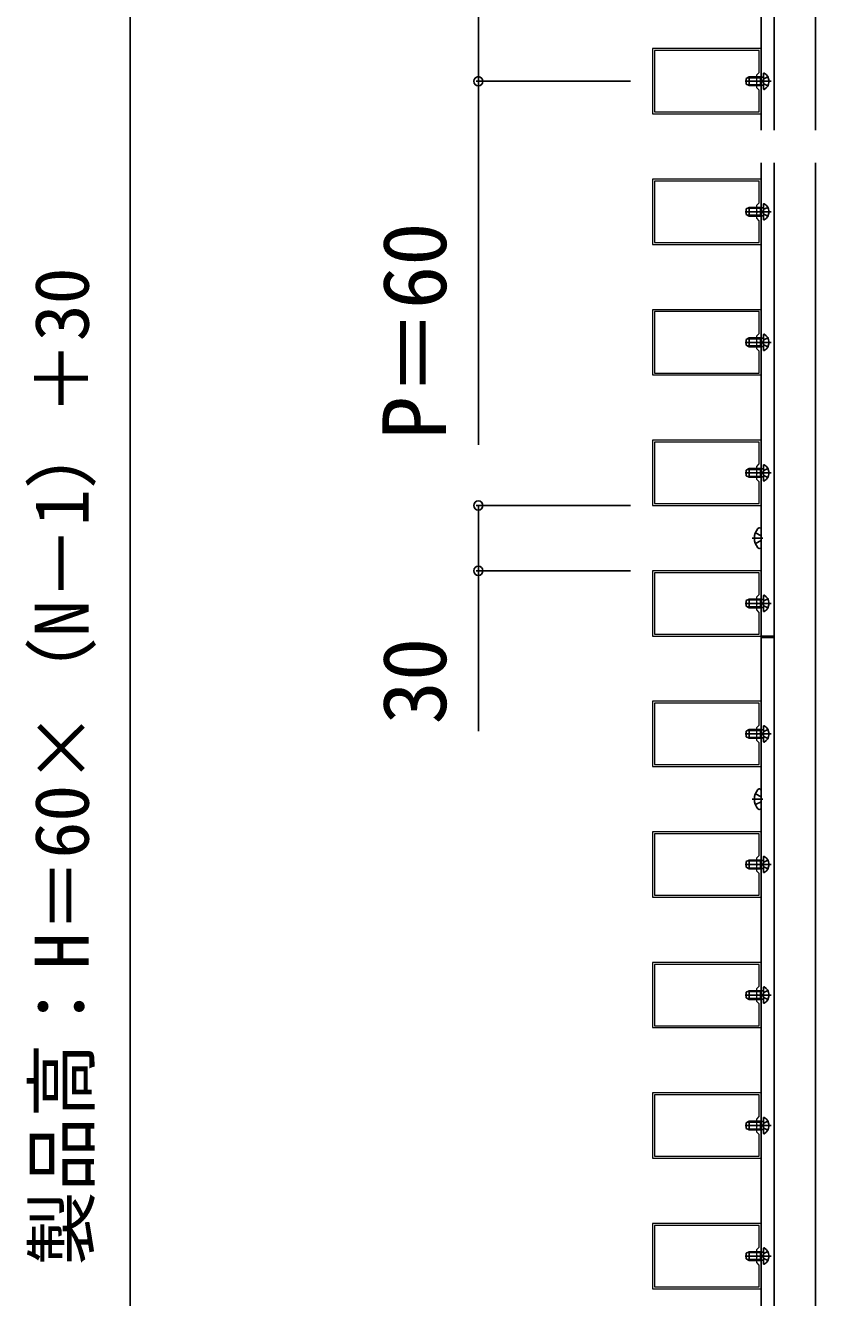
# Model space of a CAD drawing. Units: millimetres, scale not verified. Extents: x -1750 to 1750, y -2608 to 2592.
# Drawn here: x -707 to -344, y -1441 to -856 of the extents above; entities that cross this region are included whole.
import ezdxf
from ezdxf.enums import TextEntityAlignment as Align

# ---------------------------------------------------------------- set-up
doc = ezdxf.new("R2010")
doc.units = ezdxf.units.MM
doc.header["$LTSCALE"] = 14
doc.layers.add('0-3_YKK_11', color=7, linetype='Continuous', lineweight=18)
for name, color, linetype in [('0-4_YKK_12', 2, 'Continuous'), ('0-5_YKK_13', 4, 'Continuous'), ('0-6_YKK_D', 6, 'Continuous')]:
    doc.layers.add(name, color=color, linetype=linetype)
doc.styles.add('ＭＳ ゴシック', font='')
doc.styles.get('ＭＳ ゴシック').set_extended_font_data('MS Gothic')

msp = doc.modelspace()

# ---------------------------------------------------------------- linework, layer by layer
at = {"layer": '0-3_YKK_11'}
for points in [[(-419, -896.5), (-369, -896.5), (-369, -866.5), (-419, -866.5)], [(-418.1, -895.6), (-369.9, -895.6), (-369.9, -885.6), (-371, -884.5), (-371, -881.96), (-370.88, -881.77), (-370.88, -881.23), (-371, -881.04), (-371, -878.5), (-369.9, -877.4), (-369.9, -867.4), (-418.1, -867.4)], [(-419, -956.5), (-369, -956.5), (-369, -926.5), (-419, -926.5)], [(-418.1, -955.6), (-369.9, -955.6), (-369.9, -945.6), (-371, -944.5), (-371, -941.96), (-370.88, -941.77), (-370.88, -941.23), (-371, -941.04), (-371, -938.5), (-369.9, -937.4), (-369.9, -927.4), (-418.1, -927.4)], [(-419, -1016.5), (-369, -1016.5), (-369, -986.5), (-419, -986.5)], [(-418.1, -1015.6), (-369.9, -1015.6), (-369.9, -1005.6), (-371, -1004.5), (-371, -1001.96), (-370.88, -1001.77), (-370.88, -1001.23), (-371, -1001.04), (-371, -998.5), (-369.9, -997.4), (-369.9, -987.4), (-418.1, -987.4)], [(-419, -1076.5), (-369, -1076.5), (-369, -1046.5), (-419, -1046.5)], [(-418.1, -1075.6), (-369.9, -1075.6), (-369.9, -1065.6), (-371, -1064.5), (-371, -1061.96), (-370.88, -1061.77), (-370.88, -1061.23), (-371, -1061.04), (-371, -1058.5), (-369.9, -1057.4), (-369.9, -1047.4), (-418.1, -1047.4)], [(-419, -1136.5), (-369, -1136.5), (-369, -1106.5), (-419, -1106.5)], [(-418.1, -1135.6), (-369.9, -1135.6), (-369.9, -1125.6), (-371, -1124.5), (-371, -1121.96), (-370.88, -1121.77), (-370.88, -1121.23), (-371, -1121.04), (-371, -1118.5), (-369.9, -1117.4), (-369.9, -1107.4), (-418.1, -1107.4)], [(-419, -1196.5), (-369, -1196.5), (-369, -1166.5), (-419, -1166.5)], [(-418.1, -1195.6), (-369.9, -1195.6), (-369.9, -1185.6), (-371, -1184.5), (-371, -1181.96), (-370.88, -1181.77), (-370.88, -1181.23), (-371, -1181.04), (-371, -1178.5), (-369.9, -1177.4), (-369.9, -1167.4), (-418.1, -1167.4)], [(-419, -1256.5), (-369, -1256.5), (-369, -1226.5), (-419, -1226.5)], [(-418.1, -1255.6), (-369.9, -1255.6), (-369.9, -1245.6), (-371, -1244.5), (-371, -1241.96), (-370.88, -1241.77), (-370.88, -1241.23), (-371, -1241.04), (-371, -1238.5), (-369.9, -1237.4), (-369.9, -1227.4), (-418.1, -1227.4)], [(-419, -1316.5), (-369, -1316.5), (-369, -1286.5), (-419, -1286.5)], [(-418.1, -1315.6), (-369.9, -1315.6), (-369.9, -1305.6), (-371, -1304.5), (-371, -1301.96), (-370.88, -1301.77), (-370.88, -1301.23), (-371, -1301.04), (-371, -1298.5), (-369.9, -1297.4), (-369.9, -1287.4), (-418.1, -1287.4)], [(-419, -1376.5), (-369, -1376.5), (-369, -1346.5), (-419, -1346.5)], [(-418.1, -1375.6), (-369.9, -1375.6), (-369.9, -1365.6), (-371, -1364.5), (-371, -1361.96), (-370.88, -1361.77), (-370.88, -1361.23), (-371, -1361.04), (-371, -1358.5), (-369.9, -1357.4), (-369.9, -1347.4), (-418.1, -1347.4)], [(-419, -1436.5), (-369, -1436.5), (-369, -1406.5), (-419, -1406.5)], [(-418.1, -1435.6), (-369.9, -1435.6), (-369.9, -1425.6), (-371, -1424.5), (-371, -1421.96), (-370.88, -1421.77), (-370.88, -1421.23), (-371, -1421.04), (-371, -1418.5), (-369.9, -1417.4), (-369.9, -1407.4), (-418.1, -1407.4)]]:
    msp.add_lwpolyline(points, close=True, dxfattribs=at)
at = {"layer": '0-4_YKK_12'}
for p, q in [((-363, -506.5), (-363, -904)), ((-369, -1504), (-369, -919)), ((-363, -919), (-363, -1504)), ((-344, -919), (-344, -1504)), ((-369, -1136.5), (-363, -1136.5)), ((-369, -1137.1), (-363, -1137.1))]:
    msp.add_line(p, q, dxfattribs=at)
msp.add_lwpolyline([(-369, -904), (-369, -506.5), (-344, -506.5), (-344, -904)], dxfattribs=at)
at = {"layer": '0-5_YKK_13'}
for p, q in [((-364.4, -881.5), (-376.39, -881.5)), ((-375.9, -880.2), (-374.5, -879.5)), ((-375.9, -882.8), (-375.9, -880.2)), ((-374.5, -883.5), (-375.9, -882.8)), ((-369.3, -879.88), (-375.26, -879.88)), ((-369.3, -879.5), (-374.5, -879.5)), ((-374.5, -883.5), (-374.5, -879.5)), ((-369.3, -883.5), (-369.3, -879.5)), ((-369.3, -879.5), (-368.49, -879.64)), ((-369.3, -879.88), (-368.28, -879.64)), ((-368.36, -881.5), (-367.75, -880.36)), ((-368.36, -881.5), (-367.75, -882.65)), ((-367.9, -877.9), (-367.9, -885.1)), ((-365.93, -879.45), (-367.75, -880.36)), ((-365.93, -883.55), (-367.75, -882.65)), ((-369.3, -883.12), (-375.26, -883.12)), ((-369.3, -883.5), (-374.5, -883.5)), ((-369.3, -883.12), (-368.28, -883.36)), ((-369.3, -883.5), (-368.49, -883.36)), ((-375.9, -940.2), (-374.5, -939.5)), ((-375.9, -942.8), (-375.9, -940.2)), ((-369.3, -939.88), (-375.26, -939.88)), ((-369.3, -939.5), (-374.5, -939.5)), ((-374.5, -943.5), (-374.5, -939.5)), ((-369.3, -943.5), (-369.3, -939.5)), ((-369.3, -939.5), (-368.49, -939.64)), ((-369.3, -939.88), (-368.28, -939.64)), ((-368.36, -941.5), (-367.75, -940.36)), ((-367.9, -937.9), (-367.9, -945.1)), ((-365.93, -939.45), (-367.75, -940.36)), ((-364.4, -941.5), (-376.39, -941.5)), ((-374.5, -943.5), (-375.9, -942.8)), ((-369.3, -943.12), (-375.26, -943.12)), ((-369.3, -943.5), (-374.5, -943.5)), ((-369.3, -943.12), (-368.28, -943.36)), ((-369.3, -943.5), (-368.49, -943.36)), ((-368.36, -941.5), (-367.75, -942.65)), ((-365.93, -943.55), (-367.75, -942.65)), ((-375.9, -1000.2), (-374.5, -999.5)), ((-369.3, -999.5), (-374.5, -999.5)), ((-374.5, -1003.5), (-374.5, -999.5)), ((-369.3, -1003.5), (-369.3, -999.5)), ((-369.3, -999.5), (-368.49, -999.64)), ((-369.3, -999.88), (-368.28, -999.64)), ((-367.9, -997.9), (-367.9, -1005.1)), ((-365.93, -999.45), (-367.75, -1000.36)), ((-364.4, -1001.5), (-376.39, -1001.5)), ((-375.9, -1002.8), (-375.9, -1000.2)), ((-374.5, -1003.5), (-375.9, -1002.8)), ((-369.3, -999.88), (-375.26, -999.88)), ((-369.3, -1003.12), (-375.26, -1003.12)), ((-369.3, -1003.5), (-374.5, -1003.5)), ((-369.3, -1003.12), (-368.28, -1003.36)), ((-369.3, -1003.5), (-368.49, -1003.36)), ((-368.36, -1001.5), (-367.75, -1000.36)), ((-368.36, -1001.5), (-367.75, -1002.65)), ((-365.93, -1003.55), (-367.75, -1002.65)), ((-367.9, -1057.9), (-367.9, -1065.1)), ((-364.4, -1061.5), (-376.39, -1061.5)), ((-375.9, -1060.2), (-374.5, -1059.5)), ((-375.9, -1062.8), (-375.9, -1060.2)), ((-374.5, -1063.5), (-375.9, -1062.8)), ((-369.3, -1059.88), (-375.26, -1059.88)), ((-369.3, -1063.12), (-375.26, -1063.12)), ((-369.3, -1059.5), (-374.5, -1059.5)), ((-374.5, -1063.5), (-374.5, -1059.5)), ((-369.3, -1063.5), (-374.5, -1063.5)), ((-369.3, -1063.5), (-369.3, -1059.5)), ((-369.3, -1059.5), (-368.49, -1059.64)), ((-369.3, -1059.88), (-368.28, -1059.64)), ((-369.3, -1063.12), (-368.28, -1063.36)), ((-369.3, -1063.5), (-368.49, -1063.36)), ((-368.36, -1061.5), (-367.75, -1060.36)), ((-368.36, -1061.5), (-367.75, -1062.65)), ((-365.93, -1059.45), (-367.75, -1060.36)), ((-365.93, -1063.55), (-367.75, -1062.65)), ((-369.86, -1086.77), (-369.7, -1086.77)), ((-369, -1087.47), (-369, -1095.54)), ((-373.1, -1091.5), (-368.29, -1091.5)), ((-369, -1090.37), (-371.66, -1089.05)), ((-369, -1092.63), (-371.66, -1093.95)), ((-369.86, -1096.24), (-369.7, -1096.24)), ((-364.4, -1121.5), (-376.39, -1121.5)), ((-375.9, -1120.2), (-374.5, -1119.5)), ((-375.9, -1122.8), (-375.9, -1120.2)), ((-369.3, -1119.88), (-375.26, -1119.88)), ((-369.3, -1119.5), (-374.5, -1119.5)), ((-374.5, -1123.5), (-374.5, -1119.5)), ((-369.3, -1123.5), (-369.3, -1119.5)), ((-369.3, -1119.5), (-368.49, -1119.64)), ((-369.3, -1119.88), (-368.28, -1119.64)), ((-368.36, -1121.5), (-367.75, -1120.36)), ((-368.36, -1121.5), (-367.75, -1122.65)), ((-367.9, -1117.9), (-367.9, -1125.1)), ((-365.93, -1119.45), (-367.75, -1120.36)), ((-365.93, -1123.55), (-367.75, -1122.65)), ((-374.5, -1123.5), (-375.9, -1122.8)), ((-369.3, -1123.12), (-375.26, -1123.12)), ((-369.3, -1123.5), (-374.5, -1123.5)), ((-369.3, -1123.12), (-368.28, -1123.36)), ((-369.3, -1123.5), (-368.49, -1123.36)), ((-375.9, -1180.2), (-374.5, -1179.5)), ((-375.9, -1182.8), (-375.9, -1180.2)), ((-369.3, -1179.88), (-375.26, -1179.88)), ((-369.3, -1179.5), (-374.5, -1179.5)), ((-374.5, -1183.5), (-374.5, -1179.5)), ((-369.3, -1183.5), (-369.3, -1179.5)), ((-369.3, -1179.5), (-368.49, -1179.64)), ((-369.3, -1179.88), (-368.28, -1179.64)), ((-368.36, -1181.5), (-367.75, -1180.36)), ((-367.9, -1177.9), (-367.9, -1185.1)), ((-365.93, -1179.45), (-367.75, -1180.36)), ((-364.4, -1181.5), (-376.39, -1181.5)), ((-374.5, -1183.5), (-375.9, -1182.8)), ((-369.3, -1183.12), (-375.26, -1183.12)), ((-369.3, -1183.5), (-374.5, -1183.5)), ((-369.3, -1183.12), (-368.28, -1183.36)), ((-369.3, -1183.5), (-368.49, -1183.36)), ((-368.36, -1181.5), (-367.75, -1182.65)), ((-365.93, -1183.55), (-367.75, -1182.65)), ((-369, -1210.37), (-371.66, -1209.05)), ((-369.86, -1206.77), (-369.7, -1206.77)), ((-369, -1207.47), (-369, -1215.54)), ((-373.1, -1211.5), (-368.29, -1211.5)), ((-369, -1212.63), (-371.66, -1213.95)), ((-369.86, -1216.24), (-369.7, -1216.24)), ((-375.9, -1240.2), (-374.5, -1239.5)), ((-369.3, -1239.5), (-374.5, -1239.5)), ((-374.5, -1243.5), (-374.5, -1239.5)), ((-369.3, -1243.5), (-369.3, -1239.5)), ((-369.3, -1239.5), (-368.49, -1239.64)), ((-367.9, -1237.9), (-367.9, -1245.1)), ((-365.93, -1239.45), (-367.75, -1240.36)), ((-364.4, -1241.5), (-376.39, -1241.5)), ((-375.9, -1242.8), (-375.9, -1240.2)), ((-374.5, -1243.5), (-375.9, -1242.8)), ((-369.3, -1239.88), (-375.26, -1239.88)), ((-369.3, -1243.12), (-375.26, -1243.12)), ((-369.3, -1243.5), (-374.5, -1243.5)), ((-369.3, -1239.88), (-368.28, -1239.64)), ((-369.3, -1243.12), (-368.28, -1243.36)), ((-369.3, -1243.5), (-368.49, -1243.36)), ((-368.36, -1241.5), (-367.75, -1240.36)), ((-368.36, -1241.5), (-367.75, -1242.65)), ((-365.93, -1243.55), (-367.75, -1242.65)), ((-367.9, -1297.9), (-367.9, -1305.1)), ((-364.4, -1301.5), (-376.39, -1301.5)), ((-375.9, -1300.2), (-374.5, -1299.5)), ((-375.9, -1302.8), (-375.9, -1300.2)), ((-374.5, -1303.5), (-375.9, -1302.8)), ((-369.3, -1299.88), (-375.26, -1299.88)), ((-369.3, -1303.12), (-375.26, -1303.12)), ((-369.3, -1299.5), (-374.5, -1299.5)), ((-374.5, -1303.5), (-374.5, -1299.5)), ((-369.3, -1303.5), (-374.5, -1303.5)), ((-369.3, -1303.5), (-369.3, -1299.5)), ((-369.3, -1299.5), (-368.49, -1299.64)), ((-369.3, -1299.88), (-368.28, -1299.64)), ((-369.3, -1303.12), (-368.28, -1303.36)), ((-369.3, -1303.5), (-368.49, -1303.36)), ((-368.36, -1301.5), (-367.75, -1300.36)), ((-368.36, -1301.5), (-367.75, -1302.65)), ((-365.93, -1299.45), (-367.75, -1300.36)), ((-365.93, -1303.55), (-367.75, -1302.65)), ((-364.4, -1361.5), (-376.39, -1361.5)), ((-375.9, -1360.2), (-374.5, -1359.5)), ((-375.9, -1362.8), (-375.9, -1360.2)), ((-369.3, -1359.88), (-375.26, -1359.88)), ((-369.3, -1359.5), (-374.5, -1359.5)), ((-374.5, -1363.5), (-374.5, -1359.5)), ((-369.3, -1363.5), (-369.3, -1359.5)), ((-369.3, -1359.5), (-368.49, -1359.64)), ((-369.3, -1359.88), (-368.28, -1359.64)), ((-368.36, -1361.5), (-367.75, -1360.36)), ((-368.36, -1361.5), (-367.75, -1362.65)), ((-367.9, -1357.9), (-367.9, -1365.1)), ((-365.93, -1359.45), (-367.75, -1360.36)), ((-374.5, -1363.5), (-375.9, -1362.8)), ((-369.3, -1363.12), (-375.26, -1363.12)), ((-369.3, -1363.5), (-374.5, -1363.5)), ((-369.3, -1363.12), (-368.28, -1363.36)), ((-369.3, -1363.5), (-368.49, -1363.36)), ((-365.93, -1363.55), (-367.75, -1362.65)), ((-375.9, -1420.2), (-374.5, -1419.5)), ((-375.9, -1422.8), (-375.9, -1420.2)), ((-369.3, -1419.88), (-375.26, -1419.88)), ((-369.3, -1419.5), (-374.5, -1419.5)), ((-374.5, -1423.5), (-374.5, -1419.5)), ((-369.3, -1423.5), (-369.3, -1419.5)), ((-369.3, -1419.5), (-368.49, -1419.64)), ((-369.3, -1419.88), (-368.28, -1419.64)), ((-368.36, -1421.5), (-367.75, -1420.36)), ((-367.9, -1417.9), (-367.9, -1425.1)), ((-365.93, -1419.45), (-367.75, -1420.36)), ((-364.4, -1421.5), (-376.39, -1421.5)), ((-374.5, -1423.5), (-375.9, -1422.8)), ((-369.3, -1423.12), (-375.26, -1423.12)), ((-369.3, -1423.5), (-374.5, -1423.5)), ((-369.3, -1423.12), (-368.28, -1423.36)), ((-369.3, -1423.5), (-368.49, -1423.36)), ((-368.36, -1421.5), (-367.75, -1422.65)), ((-365.93, -1423.55), (-367.75, -1422.65))]:
    msp.add_line(p, q, dxfattribs=at)
for centre, radius, start, end in [((-368.4, -879.15), 0.5, 259.90904, 0), ((-367.75, -877.9), 0.154, 62.71904, 180), ((-369.6, -881.5), 4.2, 297.28096, 62.71904), ((-368.4, -883.85), 0.5, 0, 100.09096), ((-367.75, -885.1), 0.154, 180, 297.28096), ((-368.4, -939.15), 0.5, 259.90904, 0), ((-367.75, -937.9), 0.154, 62.71904, 180), ((-369.6, -941.5), 4.2, 297.28096, 62.71904), ((-368.4, -943.85), 0.5, 0, 100.09096), ((-367.75, -945.1), 0.154, 180, 297.28096), ((-368.4, -999.15), 0.5, 259.90904, 0), ((-367.75, -997.9), 0.154, 62.71904, 180), ((-369.6, -1001.5), 4.2, 297.28096, 62.71904), ((-368.4, -1003.85), 0.5, 0, 100.09096), ((-367.75, -1005.1), 0.154, 180, 297.28096), ((-367.75, -1057.9), 0.154, 62.71904, 180), ((-369.6, -1061.5), 4.2, 297.28096, 62.71904), ((-368.4, -1059.15), 0.5, 259.90904, 0), ((-368.4, -1063.85), 0.5, 0, 100.09096), ((-367.75, -1065.1), 0.154, 180, 297.28096), ((-365.1, -1091.5), 7, 140.87645, 180), ((-369.86, -1087.63), 0.862, 90, 140.87645), ((-369.7, -1087.47), 0.7, 0, 90), ((-365.1, -1091.5), 7, 180, 219.12355), ((-369.86, -1095.37), 0.862, 219.12355, 270), ((-369.7, -1095.54), 0.7, 270, 360), ((-368.4, -1119.15), 0.5, 259.90904, 0), ((-367.75, -1117.9), 0.154, 62.71904, 180), ((-369.6, -1121.5), 4.2, 297.28096, 62.71904), ((-368.4, -1123.85), 0.5, 0, 100.09096), ((-367.75, -1125.1), 0.154, 180, 297.28096), ((-368.4, -1179.15), 0.5, 259.90904, 0), ((-367.75, -1177.9), 0.154, 62.71904, 180), ((-369.6, -1181.5), 4.2, 297.28096, 62.71904), ((-368.4, -1183.85), 0.5, 0, 100.09096), ((-367.75, -1185.1), 0.154, 180, 297.28096), ((-365.1, -1211.5), 7, 140.87645, 180), ((-369.86, -1207.63), 0.862, 90, 140.87645), ((-369.7, -1207.47), 0.7, 0, 90), ((-365.1, -1211.5), 7, 180, 219.12355), ((-369.86, -1215.37), 0.862, 219.12355, 270), ((-369.7, -1215.54), 0.7, 270, 360), ((-368.4, -1239.15), 0.5, 259.90904, 0), ((-367.75, -1237.9), 0.154, 62.71904, 180), ((-369.6, -1241.5), 4.2, 297.28096, 62.71904), ((-368.4, -1243.85), 0.5, 0, 100.09096), ((-367.75, -1245.1), 0.154, 180, 297.28096), ((-367.75, -1297.9), 0.154, 62.71904, 180), ((-369.6, -1301.5), 4.2, 297.28096, 62.71904), ((-368.4, -1299.15), 0.5, 259.90904, 0), ((-368.4, -1303.85), 0.5, 0, 100.09096), ((-367.75, -1305.1), 0.154, 180, 297.28096), ((-368.4, -1359.15), 0.5, 259.90904, 0), ((-367.75, -1357.9), 0.154, 62.71904, 180), ((-369.6, -1361.5), 4.2, 297.28096, 62.71904), ((-368.4, -1363.85), 0.5, 0, 100.09096), ((-367.75, -1365.1), 0.154, 180, 297.28096), ((-368.4, -1419.15), 0.5, 259.90904, 0), ((-367.75, -1417.9), 0.154, 62.71904, 180), ((-369.6, -1421.5), 4.2, 297.28096, 62.71904), ((-368.4, -1423.85), 0.5, 0, 100.09096), ((-367.75, -1425.1), 0.154, 180, 297.28096)]:
    msp.add_arc(centre, radius, start, end, dxfattribs=at)
at = {"layer": '0-6_YKK_D'}
for p, q in [((-659, -541.5), (-659, -1701.5)), ((-429, -881.5), (-500, -881.5)), ((-429, -1076.5), (-500, -1076.5)), ((-429, -1106.5), (-500, -1106.5))]:
    msp.add_line(p, q, dxfattribs=at)
for points in [[(-499, -821.5), (-499, -881.5), (-499, -1048.59)], [(-499, -1076.5), (-499, -1106.5), (-499, -1180.18)]]:
    msp.add_lwpolyline(points, dxfattribs=at)
for centre in [(-499, -881.5), (-499, -1076.5), (-499, -1106.5)]:
    msp.add_circle(centre, 2.12, dxfattribs=at)

# ---------------------------------------------------------------- texts
at = {"layer": '0-6_YKK_D', "style": 'ＭＳ ゴシック'}
for s, height, p in [('P＝60', 29.33, (-505, -1046.23)), ('製品高：H＝60×（N－1）＋30', 24.93, (-670.6, -1425.76)), ('30', 29.33, (-505, -1177.14))]:
    msp.add_text(s, height=height, rotation=90, dxfattribs=at).set_placement(p, align=Align.BOTTOM_LEFT)

doc.saveas('drawing.dxf')
